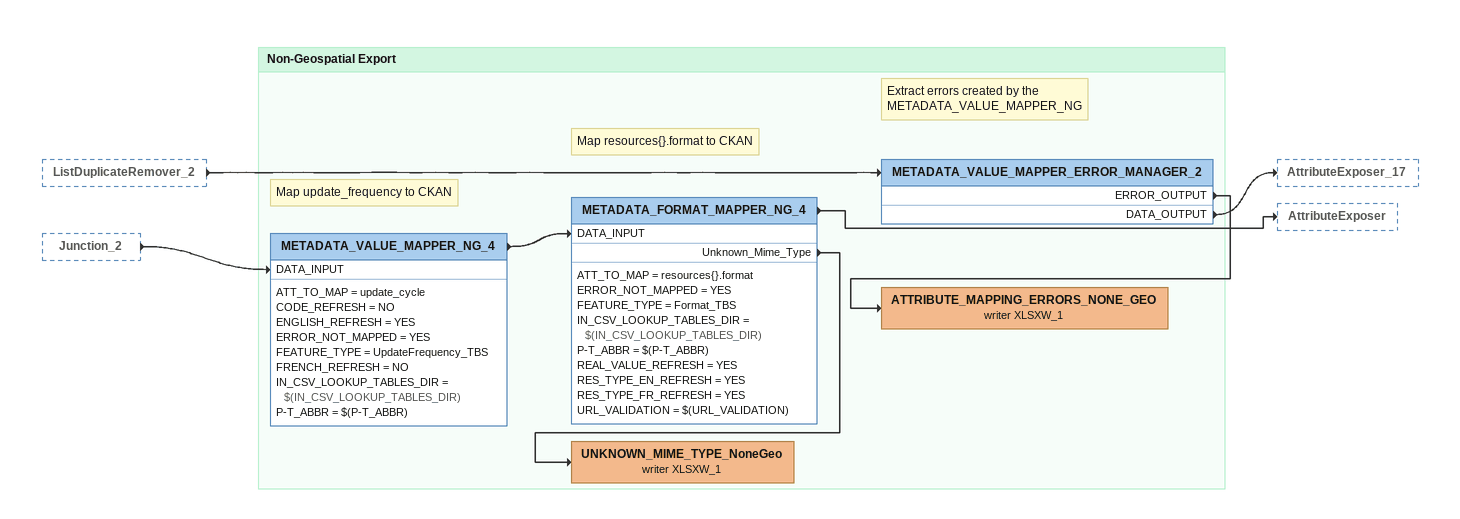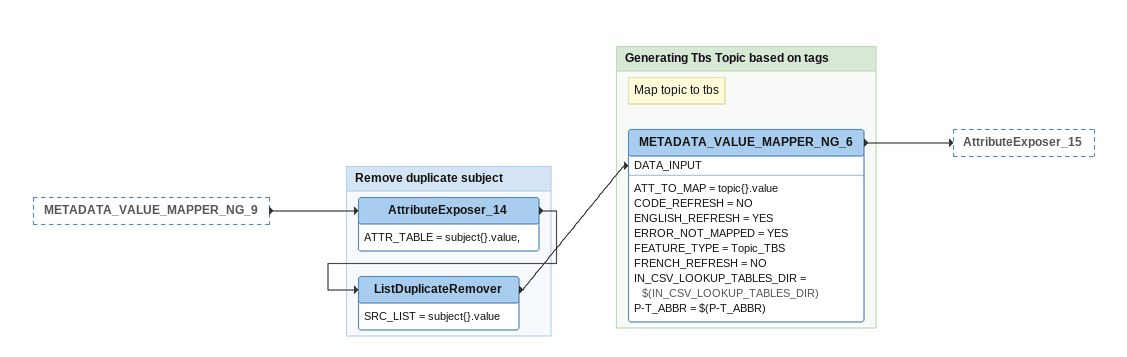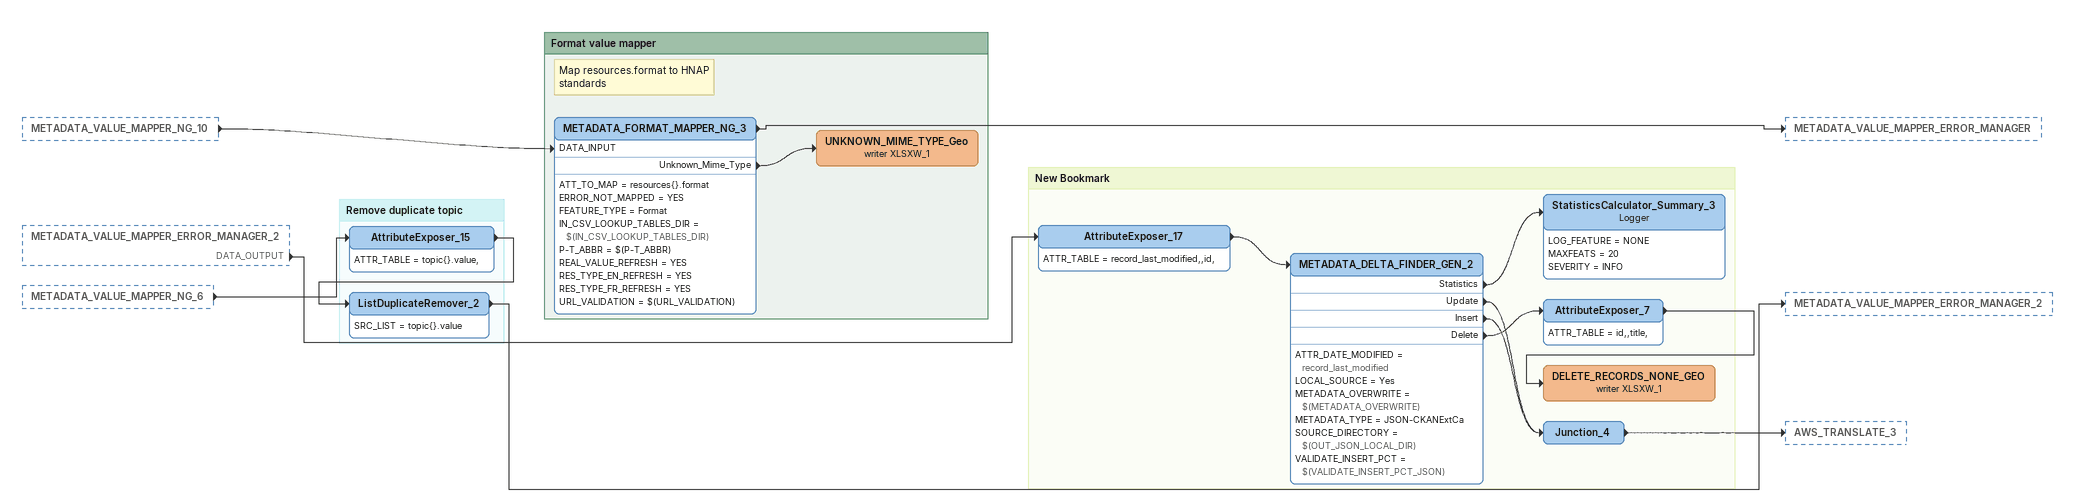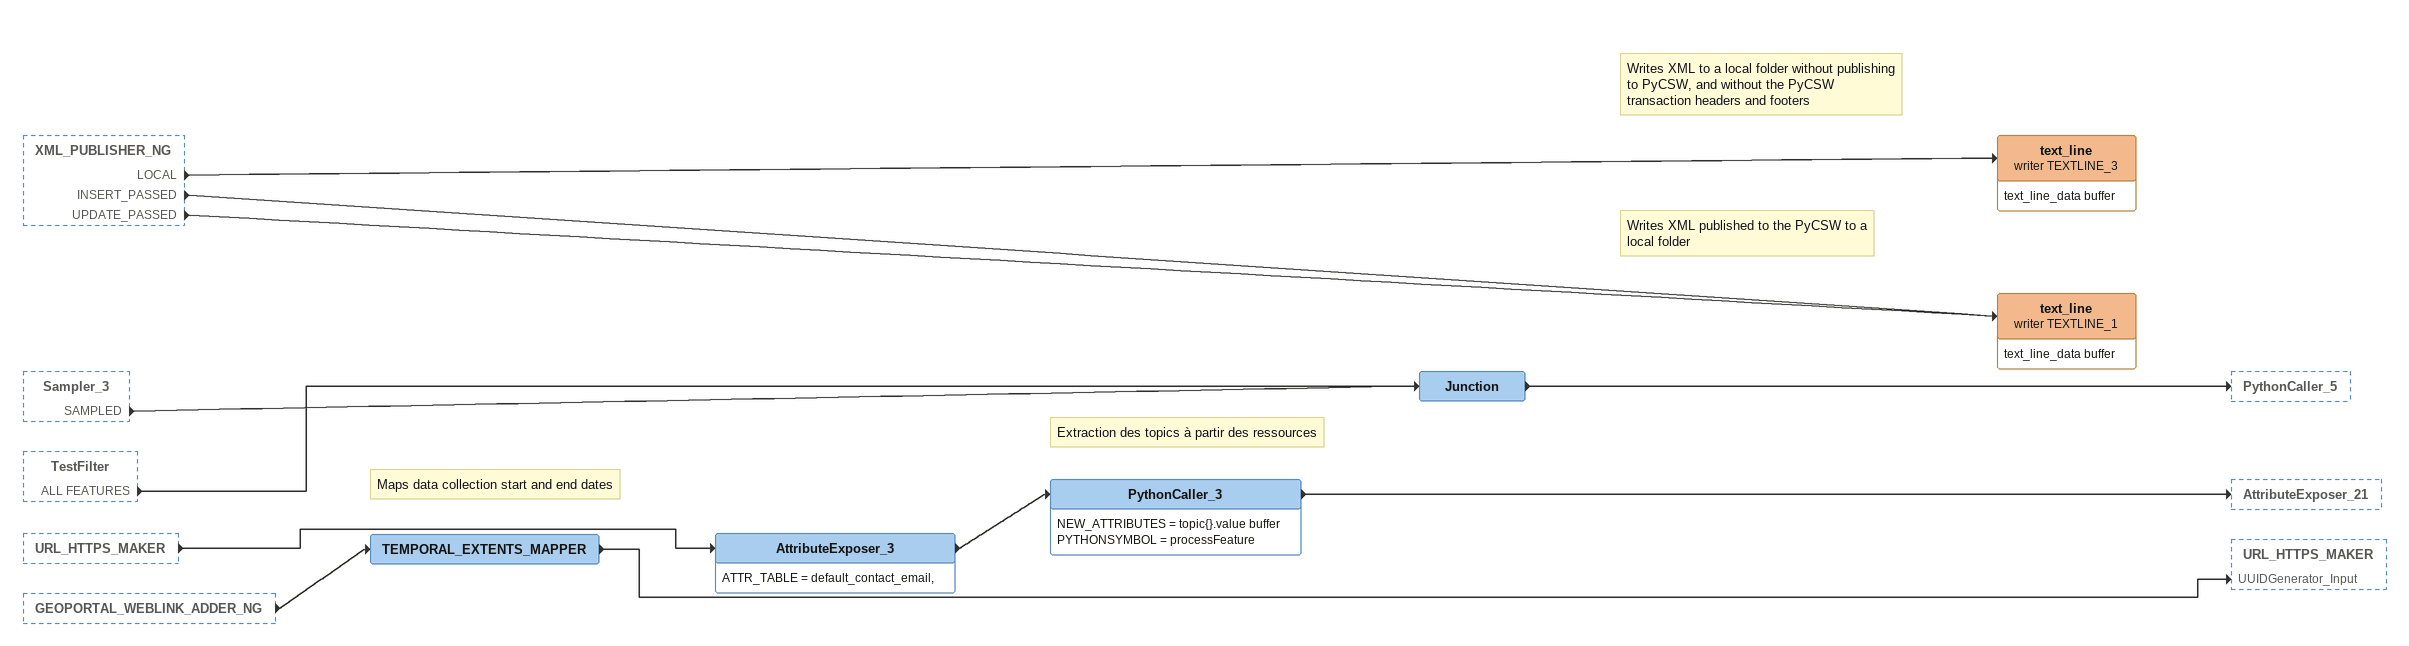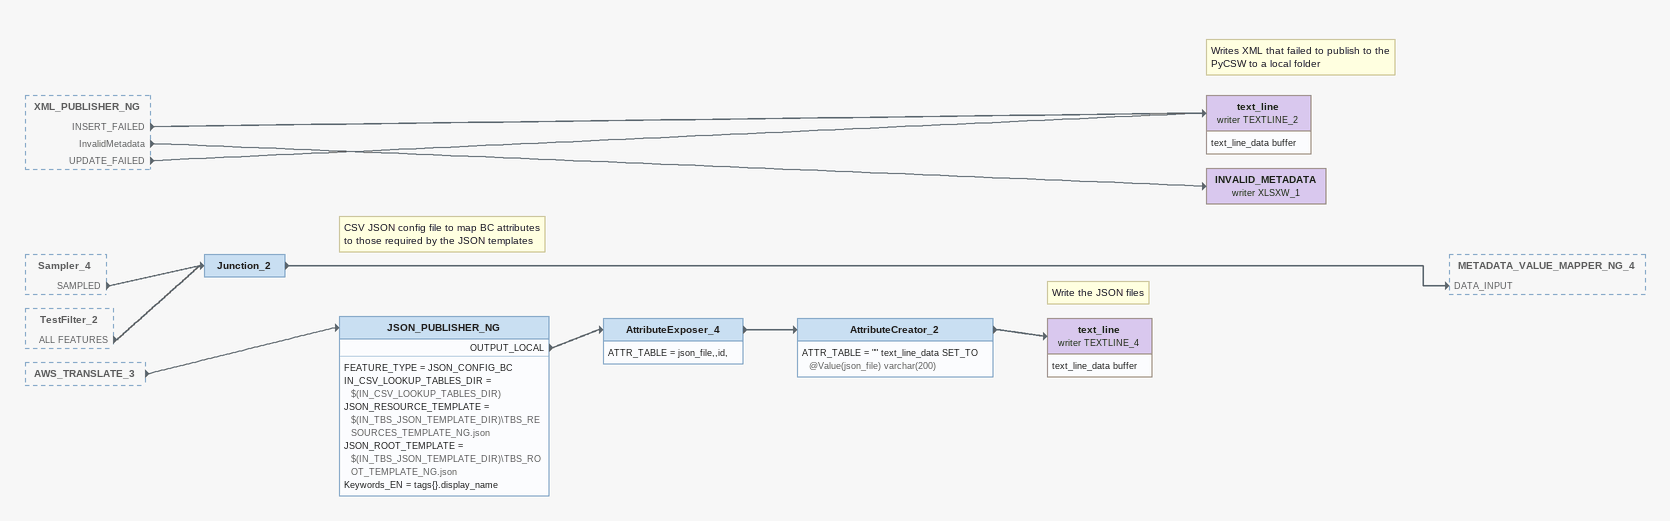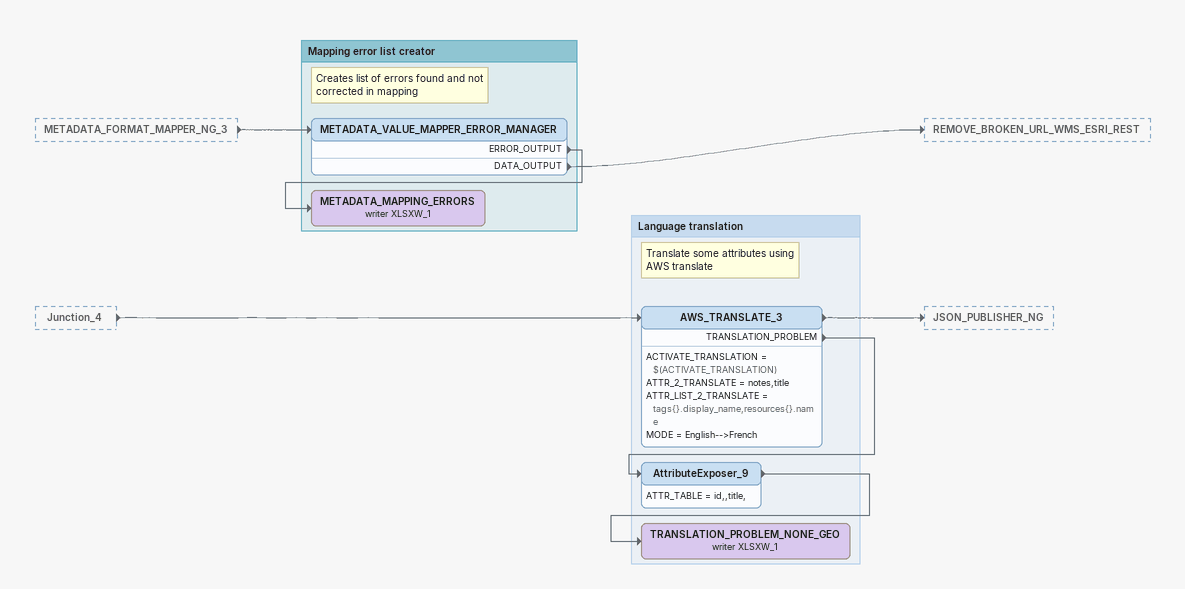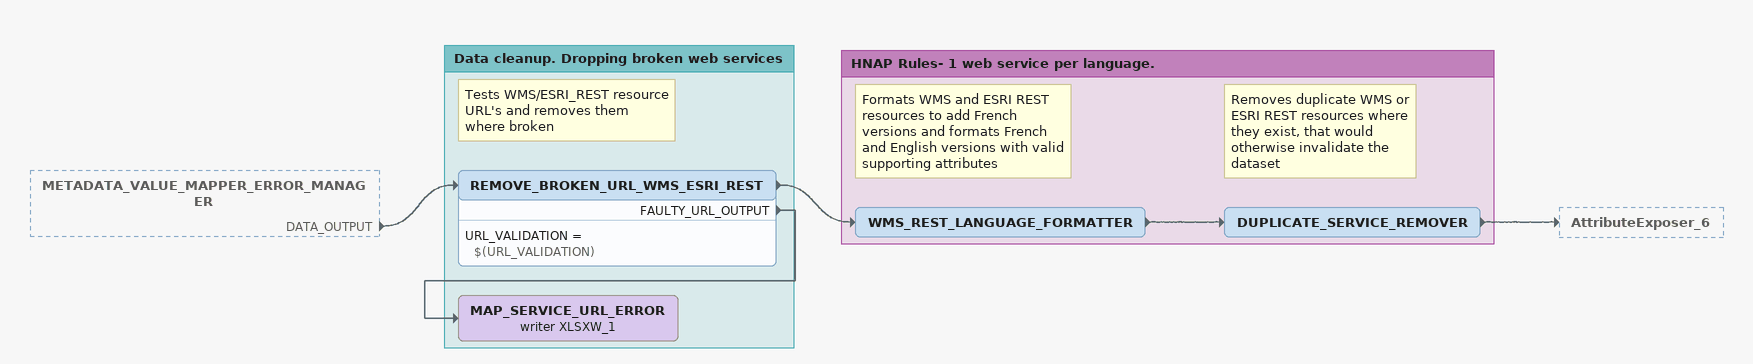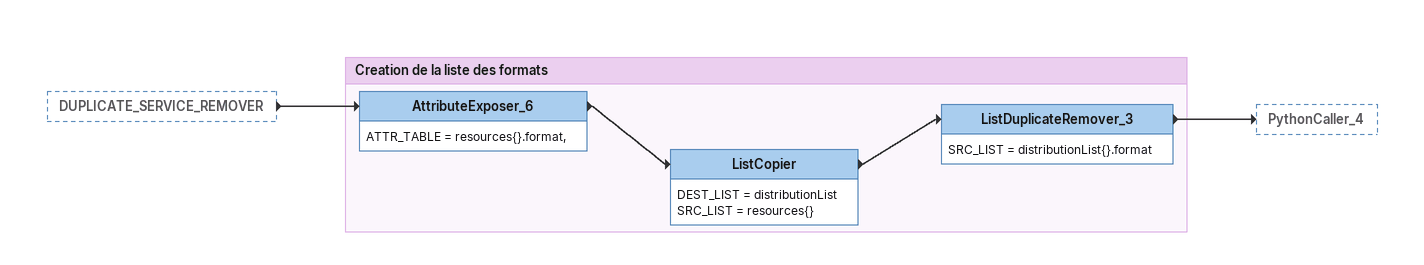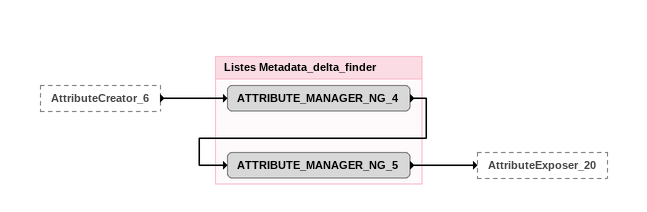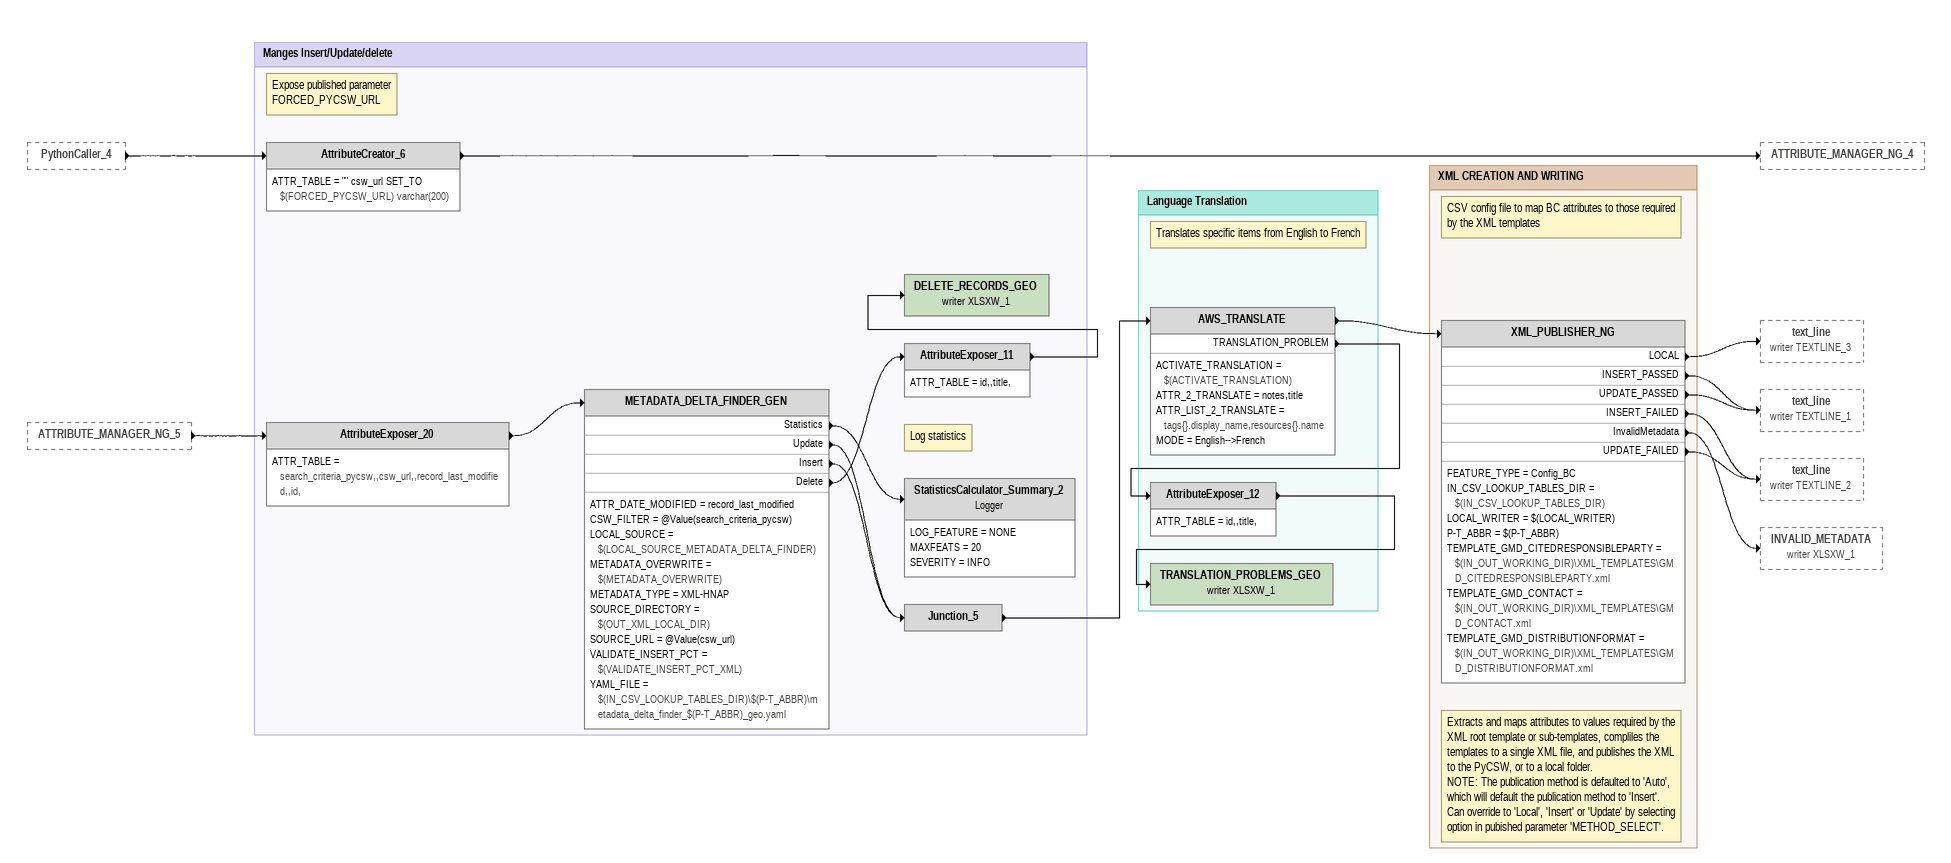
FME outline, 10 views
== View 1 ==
ListDuplicateRemover_2 [outside]
    -> METADATA_VALUE_MAPPER_ERROR_MANAGER_2
Junction_2 [outside]
    -> METADATA_VALUE_MAPPER_NG_4 [DATA_INPUT]

Bookmark: Non-Geospatial Export
Note: Map update_frequency to CKAN
METADATA_VALUE_MAPPER_NG_4
    ATT_TO_MAP = update_cycle
    CODE_REFRESH = NO
    ENGLISH_REFRESH = YES
    ERROR_NOT_MAPPED = YES
    FEATURE_TYPE = UpdateFrequency_TBS
    FRENCH_REFRESH = NO
    IN_CSV_LOOKUP_TABLES_DIR = $(IN_CSV_LOOKUP_TABLES_DIR)
    P-T_ABBR = $(P-T_ABBR)
    -> METADATA_FORMAT_MAPPER_NG_4 [DATA_INPUT]
Note: Map resources{}.format to CKAN
METADATA_FORMAT_MAPPER_NG_4
    ATT_TO_MAP = resources{}.format
    ERROR_NOT_MAPPED = YES
    FEATURE_TYPE = Format_TBS
    IN_CSV_LOOKUP_TABLES_DIR = $(IN_CSV_LOOKUP_TABLES_DIR)
    P-T_ABBR = $(P-T_ABBR)
    REAL_VALUE_REFRESH = YES
    RES_TYPE_EN_REFRESH = YES
    RES_TYPE_FR_REFRESH = YES
    URL_VALIDATION = $(URL_VALIDATION)
    Unknown_Mime_Type -> UNKNOWN_MIME_TYPE_NoneGeo (writer XLSXW_1)
    -> AttributeExposer
Note: Extract errors created by the METADATA_VALUE_MAPPER_NG
METADATA_VALUE_MAPPER_ERROR_MANAGER_2
    ERROR_OUTPUT -> ATTRIBUTE_MAPPING_ERRORS_NONE_GEO (writer XLSXW_1)
    DATA_OUTPUT -> AttributeExposer_17
ATTRIBUTE_MAPPING_ERRORS_NONE_GEO (writer XLSXW_1)
UNKNOWN_MIME_TYPE_NoneGeo (writer XLSXW_1)

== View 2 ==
METADATA_VALUE_MAPPER_NG_9 [outside]
    -> AttributeExposer_14

Bookmark: Remove duplicate subject
AttributeExposer_14
    ATTR_TABLE = subject{}.value,
    -> ListDuplicateRemover
ListDuplicateRemover
    SRC_LIST = subject{}.value
    -> METADATA_VALUE_MAPPER_NG_6 [DATA_INPUT]

Bookmark: Generating Tbs Topic based on tags
Note: Map topic to tbs
METADATA_VALUE_MAPPER_NG_6
    ATT_TO_MAP = topic{}.value
    CODE_REFRESH = NO
    ENGLISH_REFRESH = YES
    ERROR_NOT_MAPPED = YES
    FEATURE_TYPE = Topic_TBS
    FRENCH_REFRESH = NO
    IN_CSV_LOOKUP_TABLES_DIR = $(IN_CSV_LOOKUP_TABLES_DIR)
    P-T_ABBR = $(P-T_ABBR)
    -> AttributeExposer_15

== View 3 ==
METADATA_VALUE_MAPPER_NG_10 [outside]
    -> METADATA_FORMAT_MAPPER_NG_3 [DATA_INPUT]
METADATA_VALUE_MAPPER_ERROR_MANAGER_2 [outside]
    DATA_OUTPUT -> AttributeExposer_17
METADATA_VALUE_MAPPER_NG_6 [outside]
    -> AttributeExposer_15

Bookmark: Format value mapper
Note: Map resources.format to HNAP standards
METADATA_FORMAT_MAPPER_NG_3
    ATT_TO_MAP = resources{}.format
    ERROR_NOT_MAPPED = YES
    FEATURE_TYPE = Format
    IN_CSV_LOOKUP_TABLES_DIR = $(IN_CSV_LOOKUP_TABLES_DIR)
    P-T_ABBR = $(P-T_ABBR)
    REAL_VALUE_REFRESH = YES
    RES_TYPE_EN_REFRESH = YES
    RES_TYPE_FR_REFRESH = YES
    URL_VALIDATION = $(URL_VALIDATION)
    Unknown_Mime_Type -> UNKNOWN_MIME_TYPE_Geo (writer XLSXW_1)
    -> METADATA_VALUE_MAPPER_ERROR_MANAGER
UNKNOWN_MIME_TYPE_Geo (writer XLSXW_1)

Bookmark: Remove duplicate topic
AttributeExposer_15
    ATTR_TABLE = topic{}.value,
    -> ListDuplicateRemover_2
ListDuplicateRemover_2
    SRC_LIST = topic{}.value
    -> METADATA_VALUE_MAPPER_ERROR_MANAGER_2

Bookmark: New Bookmark
AttributeExposer_17
    ATTR_TABLE = record_last_modified,,id,
    -> METADATA_DELTA_FINDER_GEN_2
METADATA_DELTA_FINDER_GEN_2
    ATTR_DATE_MODIFIED = record_last_modified
    LOCAL_SOURCE = Yes
    METADATA_OVERWRITE = $(METADATA_OVERWRITE)
    METADATA_TYPE = JSON-CKANExtCa
    SOURCE_DIRECTORY = $(OUT_JSON_LOCAL_DIR)
    VALIDATE_INSERT_PCT = $(VALIDATE_INSERT_PCT_JSON)
    Statistics -> StatisticsCalculator_Summary_3
    Update -> Junction_4
    Insert -> Junction_4
    Delete -> AttributeExposer_7
StatisticsCalculator_Summary_3: Logger
    LOG_FEATURE = NONE
    MAXFEATS = 20
    SEVERITY = INFO
AttributeExposer_7
    ATTR_TABLE = id,,title,
    -> DELETE_RECORDS_NONE_GEO (writer XLSXW_1)
DELETE_RECORDS_NONE_GEO (writer XLSXW_1)
Junction_4
    -> AWS_TRANSLATE_3

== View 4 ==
XML_PUBLISHER_NG [outside]
    LOCAL -> text_line (writer TEXTLINE_3)
    INSERT_PASSED -> text_line (writer TEXTLINE_1)
    UPDATE_PASSED -> text_line (writer TEXTLINE_1)
Sampler_3 [outside]
    SAMPLED -> Junction
TestFilter [outside]
    ALL FEATURES -> Junction
URL_HTTPS_MAKER [outside]
    -> AttributeExposer_3
GEOPORTAL_WEBLINK_ADDER_NG [outside]
    -> TEMPORAL_EXTENTS_MAPPER
Note: Maps data collection start and end dates
TEMPORAL_EXTENTS_MAPPER
    -> URL_HTTPS_MAKER [UUIDGenerator_Input]
AttributeExposer_3
    ATTR_TABLE = default_contact_email,
    -> PythonCaller_3
Note: Extraction des topics à partir des ressources
PythonCaller_3
    NEW_ATTRIBUTES = topic{}.value buffer
    PYTHONSYMBOL = processFeature
    -> AttributeExposer_21
Junction
    -> PythonCaller_5
Note: Writes XML to a local folder without publishing to PyCSW, and without the PyCSW transaction headers and footers
text_line (writer TEXTLINE_3)
    attributes: text_line_data buffer
Note: Writes XML published to the PyCSW to a local folder
text_line (writer TEXTLINE_1)
    attributes: text_line_data buffer

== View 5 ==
XML_PUBLISHER_NG [outside]
    INSERT_FAILED -> text_line (writer TEXTLINE_2)
    InvalidMetadata -> INVALID_METADATA (writer XLSXW_1)
    UPDATE_FAILED -> text_line (writer TEXTLINE_2)
Sampler_4 [outside]
    SAMPLED -> Junction_2
TestFilter_2 [outside]
    ALL FEATURES -> Junction_2
AWS_TRANSLATE_3 [outside]
    -> JSON_PUBLISHER_NG
Note: Writes XML that failed to publish to the PyCSW to a local folder
text_line (writer TEXTLINE_2)
    attributes: text_line_data buffer
INVALID_METADATA (writer XLSXW_1)
Junction_2
    -> METADATA_VALUE_MAPPER_NG_4 [DATA_INPUT]
Note: CSV JSON config file to map BC attributes to those required by the JSON templates
JSON_PUBLISHER_NG
    FEATURE_TYPE = JSON_CONFIG_BC
    IN_CSV_LOOKUP_TABLES_DIR = $(IN_CSV_LOOKUP_TABLES_DIR)
    JSON_RESOURCE_TEMPLATE = $(IN_TBS_JSON_TEMPLATE_DIR)\TBS_RESOURCES_TEMPLATE_NG.json
    JSON_ROOT_TEMPLATE = $(IN_TBS_JSON_TEMPLATE_DIR)\TBS_ROOT_TEMPLATE_NG.json
    Keywords_EN = tags{}.display_name
    OUTPUT_LOCAL -> AttributeExposer_4
AttributeExposer_4
    ATTR_TABLE = json_file,,id,
    -> AttributeCreator_2
AttributeCreator_2
    ATTR_TABLE = "" text_line_data SET_TO @Value(json_file) varchar(200)
    -> text_line (writer TEXTLINE_4)
Note: Write the JSON files
text_line (writer TEXTLINE_4)
    attributes: text_line_data buffer

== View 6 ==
METADATA_FORMAT_MAPPER_NG_3 [outside]
    -> METADATA_VALUE_MAPPER_ERROR_MANAGER
Junction_4 [outside]
    -> AWS_TRANSLATE_3

Bookmark: Mapping error list creator
Note: Creates list of errors found and not corrected in mapping
METADATA_VALUE_MAPPER_ERROR_MANAGER
    ERROR_OUTPUT -> METADATA_MAPPING_ERRORS (writer XLSXW_1)
    DATA_OUTPUT -> REMOVE_BROKEN_URL_WMS_ESRI_REST
METADATA_MAPPING_ERRORS (writer XLSXW_1)

Bookmark: Language translation
Note: Translate some attributes using AWS translate
AWS_TRANSLATE_3
    ACTIVATE_TRANSLATION = $(ACTIVATE_TRANSLATION)
    ATTR_2_TRANSLATE = notes,title
    ATTR_LIST_2_TRANSLATE = tags{}.display_name,resources{}.name
    MODE = English-->French
    -> JSON_PUBLISHER_NG
    TRANSLATION_PROBLEM -> AttributeExposer_9
AttributeExposer_9
    ATTR_TABLE = id,,title,
    -> TRANSLATION_PROBLEM_NONE_GEO (writer XLSXW_1)
TRANSLATION_PROBLEM_NONE_GEO (writer XLSXW_1)

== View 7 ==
METADATA_VALUE_MAPPER_ERROR_MANAGER [outside]
    DATA_OUTPUT -> REMOVE_BROKEN_URL_WMS_ESRI_REST

Bookmark: Data cleanup. Dropping broken web services
Note: Tests WMS/ESRI_REST resource URL's and removes them where broken
REMOVE_BROKEN_URL_WMS_ESRI_REST
    URL_VALIDATION = $(URL_VALIDATION)
    -> WMS_REST_LANGUAGE_FORMATTER
    FAULTY_URL_OUTPUT -> MAP_SERVICE_URL_ERROR (writer XLSXW_1)
MAP_SERVICE_URL_ERROR (writer XLSXW_1)

Bookmark: HNAP Rules- 1 web service per language.
Note: Formats WMS and ESRI REST resources to add French versions and formats French and English versions with valid supporting attributes
WMS_REST_LANGUAGE_FORMATTER
    -> DUPLICATE_SERVICE_REMOVER
Note: Removes duplicate WMS or ESRI REST resources where they exist, that would otherwise invalidate the dataset
DUPLICATE_SERVICE_REMOVER
    -> AttributeExposer_6

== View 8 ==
DUPLICATE_SERVICE_REMOVER [outside]
    -> AttributeExposer_6

Bookmark: Creation de la liste des formats
AttributeExposer_6
    ATTR_TABLE = resources{}.format,
    -> ListCopier
ListCopier
    DEST_LIST = distributionList
    SRC_LIST = resources{}
    -> ListDuplicateRemover_3
ListDuplicateRemover_3
    SRC_LIST = distributionList{}.format
    -> PythonCaller_4

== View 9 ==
AttributeCreator_6 [outside]
    -> ATTRIBUTE_MANAGER_NG_4

Bookmark: Listes Metadata_delta_finder
ATTRIBUTE_MANAGER_NG_4
    -> ATTRIBUTE_MANAGER_NG_5
ATTRIBUTE_MANAGER_NG_5
    -> AttributeExposer_20

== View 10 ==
PythonCaller_4 [outside]
    -> AttributeCreator_6
ATTRIBUTE_MANAGER_NG_5 [outside]
    -> AttributeExposer_20

Bookmark: Manges Insert/Update/delete
Note: Expose published parameter FORCED_PYCSW_URL
AttributeCreator_6
    ATTR_TABLE = "" csw_url SET_TO $(FORCED_PYCSW_URL) varchar(200)
    -> ATTRIBUTE_MANAGER_NG_4
AttributeExposer_20
    ATTR_TABLE = search_criteria_pycsw,,csw_url,,record_last_modified,,id,
    -> METADATA_DELTA_FINDER_GEN
METADATA_DELTA_FINDER_GEN
    ATTR_DATE_MODIFIED = record_last_modified
    CSW_FILTER = @Value(search_criteria_pycsw)
    LOCAL_SOURCE = $(LOCAL_SOURCE_METADATA_DELTA_FINDER)
    METADATA_OVERWRITE = $(METADATA_OVERWRITE)
    METADATA_TYPE = XML-HNAP
    SOURCE_DIRECTORY = $(OUT_XML_LOCAL_DIR)
    SOURCE_URL = @Value(csw_url)
    VALIDATE_INSERT_PCT = $(VALIDATE_INSERT_PCT_XML)
    YAML_FILE = $(IN_CSV_LOOKUP_TABLES_DIR)\$(P-T_ABBR)\metadata_delta_finder_$(P-T_ABBR)_geo.yaml
    Statistics -> StatisticsCalculator_Summary_2
    Update -> Junction_5
    Insert -> Junction_5
    Delete -> AttributeExposer_11
AttributeExposer_11
    ATTR_TABLE = id,,title,
    -> DELETE_RECORDS_GEO (writer XLSXW_1)
DELETE_RECORDS_GEO (writer XLSXW_1)
Note: Log statistics
StatisticsCalculator_Summary_2: Logger
    LOG_FEATURE = NONE
    MAXFEATS = 20
    SEVERITY = INFO
Junction_5
    -> AWS_TRANSLATE

Bookmark: Language Translation
Note: Translates specific items from English to French
AWS_TRANSLATE
    ACTIVATE_TRANSLATION = $(ACTIVATE_TRANSLATION)
    ATTR_2_TRANSLATE = notes,title
    ATTR_LIST_2_TRANSLATE = tags{}.display_name,resources{}.name
    MODE = English-->French
    -> XML_PUBLISHER_NG
    TRANSLATION_PROBLEM -> AttributeExposer_12
AttributeExposer_12
    ATTR_TABLE = id,,title,
    -> TRANSLATION_PROBLEMS_GEO (writer XLSXW_1)
TRANSLATION_PROBLEMS_GEO (writer XLSXW_1)

Bookmark: XML CREATION AND WRITING
Note: Extracts and maps attributes to values required by the XML root template or sub-templates, compliles the templates to a single XML file, and publishes the XML to the PyCSW, or to a local folder. / NOTE: The publication method is defaulted to 'Auto', which will default the publication method to 'Insert'. Can override to 'Local', 'Insert' or 'Update' by selecting option in pubished parameter 'METHOD_SELECT'.
Note: CSV config file to map BC attributes to those required by the XML templates
XML_PUBLISHER_NG
    FEATURE_TYPE = Config_BC
    IN_CSV_LOOKUP_TABLES_DIR = $(IN_CSV_LOOKUP_TABLES_DIR)
    LOCAL_WRITER = $(LOCAL_WRITER)
    P-T_ABBR = $(P-T_ABBR)
    TEMPLATE_GMD_CITEDRESPONSIBLEPARTY = $(IN_OUT_WORKING_DIR)\XML_TEMPLATES\GMD_CITEDRESPONSIBLEPARTY.xml
    TEMPLATE_GMD_CONTACT = $(IN_OUT_WORKING_DIR)\XML_TEMPLATES\GMD_CONTACT.xml
    TEMPLATE_GMD_DISTRIBUTIONFORMAT = $(IN_OUT_WORKING_DIR)\XML_TEMPLATES\GMD_DISTRIBUTIONFORMAT.xml
    LOCAL -> text_line (writer TEXTLINE_3)
    INSERT_PASSED -> text_line (writer TEXTLINE_1)
    UPDATE_PASSED -> text_line (writer TEXTLINE_1)
    INSERT_FAILED -> text_line (writer TEXTLINE_2)
    InvalidMetadata -> INVALID_METADATA (writer XLSXW_1)
    UPDATE_FAILED -> text_line (writer TEXTLINE_2)
